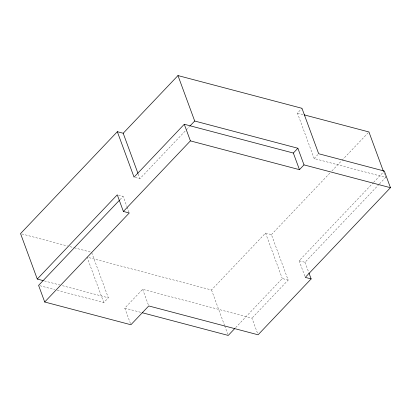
<?xml version="1.0" encoding="UTF-8"?>
<svg xmlns="http://www.w3.org/2000/svg" width="411" height="411" viewBox="0 0 411 411"><rect width="100%" height="100%" fill="white"/><g stroke="black" fill="none" stroke-linecap="round" stroke-linejoin="round"><path stroke-width="0.31" stroke-dasharray="2.06 1.54" d="M120.038 199.623L123.13 196.366L126.845 206.461M135.224 177.454L139.915 178.693L185.741 130.446M186.183 129.979L189.707 126.269M57.216 290.289L103.783 302.583L108.329 297.795L91.607 252.349M379.487 183.897L385.652 177.403L314.143 158.528L297.42 113.087L301.967 108.299M130.462 323.56L124.78 308.122L142.643 289.313L251.958 318.165L257.861 334.2M314.143 158.528L317.862 154.613M103.783 302.583L87.065 257.137L211.511 289.981L265.557 233.073L271.424 234.624L288.147 280.071L251.958 318.165M271.424 234.624L330.105 172.841M331.872 170.981L341.577 160.763M342.019 160.295L368.492 132.424M235.637 327.629L282.28 278.519L288.147 280.071M304.834 276.192L299.157 260.749L373.178 182.813M373.62 182.35L384.331 171.068M299.157 260.749L305.024 262.3L379.045 184.364M297.42 113.087L303.585 114.71M118.44 195.127L123.13 196.366M21.788 233.921L67.512 245.989M69.983 246.641L73.687 247.622M74.309 247.782L90.99 252.184M44.378 280.918L59.903 285.013M62.385 285.671L108.329 297.795M39.831 285.702L54.735 289.637M124.78 308.122L141.507 312.535M383.895 172.62L385.652 177.403M305.024 262.3L308.738 272.395M265.557 233.073L282.28 278.519M211.511 289.981L224.488 325.26M224.709 325.856L227.792 334.23M138.158 173.91L139.915 178.693M127.066 207.057L129.028 212.4M142.643 289.313L148.541 305.347"/><path stroke-width="0.62" d="M137.937 173.314L123.197 133.251L117.33 131.7L20.55 233.597L37.273 279.043L43.14 280.59M123.197 133.251L177.973 75.573L301.967 108.299L318.684 153.745L384.331 171.068L390.45 187.699L305.27 277.379L311.137 278.925L258.077 334.79L148.761 305.943L130.898 324.752L44.712 302.003L38.593 285.378L119.596 200.09M37.273 279.043L117.263 194.819L123.382 211.444L129.249 212.996L44.712 302.003M390.45 187.699L304.001 164.883L299.455 169.666L293.341 153.041L184.282 124.256L134.048 177.146L117.33 131.7M190.149 125.807L194.696 121.019L297.883 148.253L304.001 164.883M123.382 211.444L190.401 140.886L299.455 169.666M293.341 153.041L297.883 148.253M234.768 328.543L228.228 335.427L142.124 312.699M304.202 114.875L368.934 131.957L383.453 171.423M308.954 272.986L311.137 278.925M177.973 75.573L194.696 121.019M184.282 124.256L190.401 140.886"/></g></svg>
